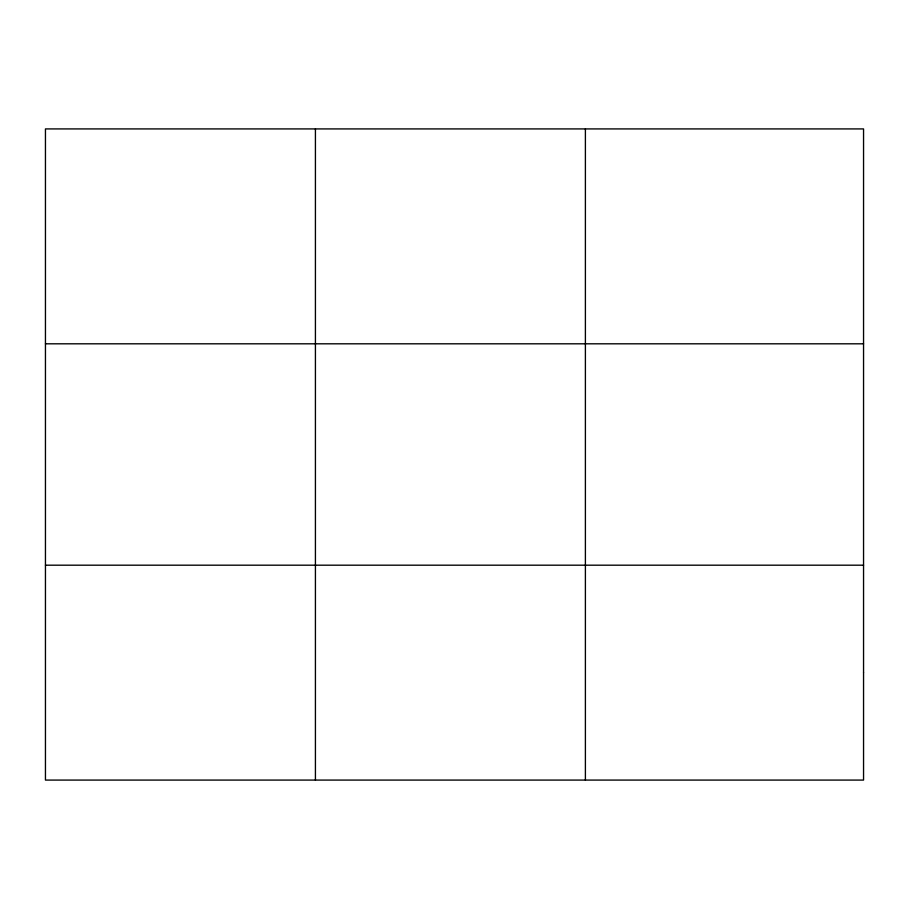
<?xml version="1.0" encoding="UTF-8"?>
<svg xmlns="http://www.w3.org/2000/svg" width="909" height="909" viewBox="0 0 909 909"><rect width="100%" height="100%" fill="white"/><g stroke="black" fill="none" stroke-linecap="round" stroke-linejoin="round"><path stroke-width="1.36" d="M315.423 780.081L315.423 128.919M585.396 780.081L585.396 128.919M45.45 343.807L863.55 343.807M45.45 565.193L863.55 565.193M863.55 672.637L863.55 780.081L45.45 780.081L45.45 128.919L863.55 128.919L863.55 672.637"/></g></svg>
